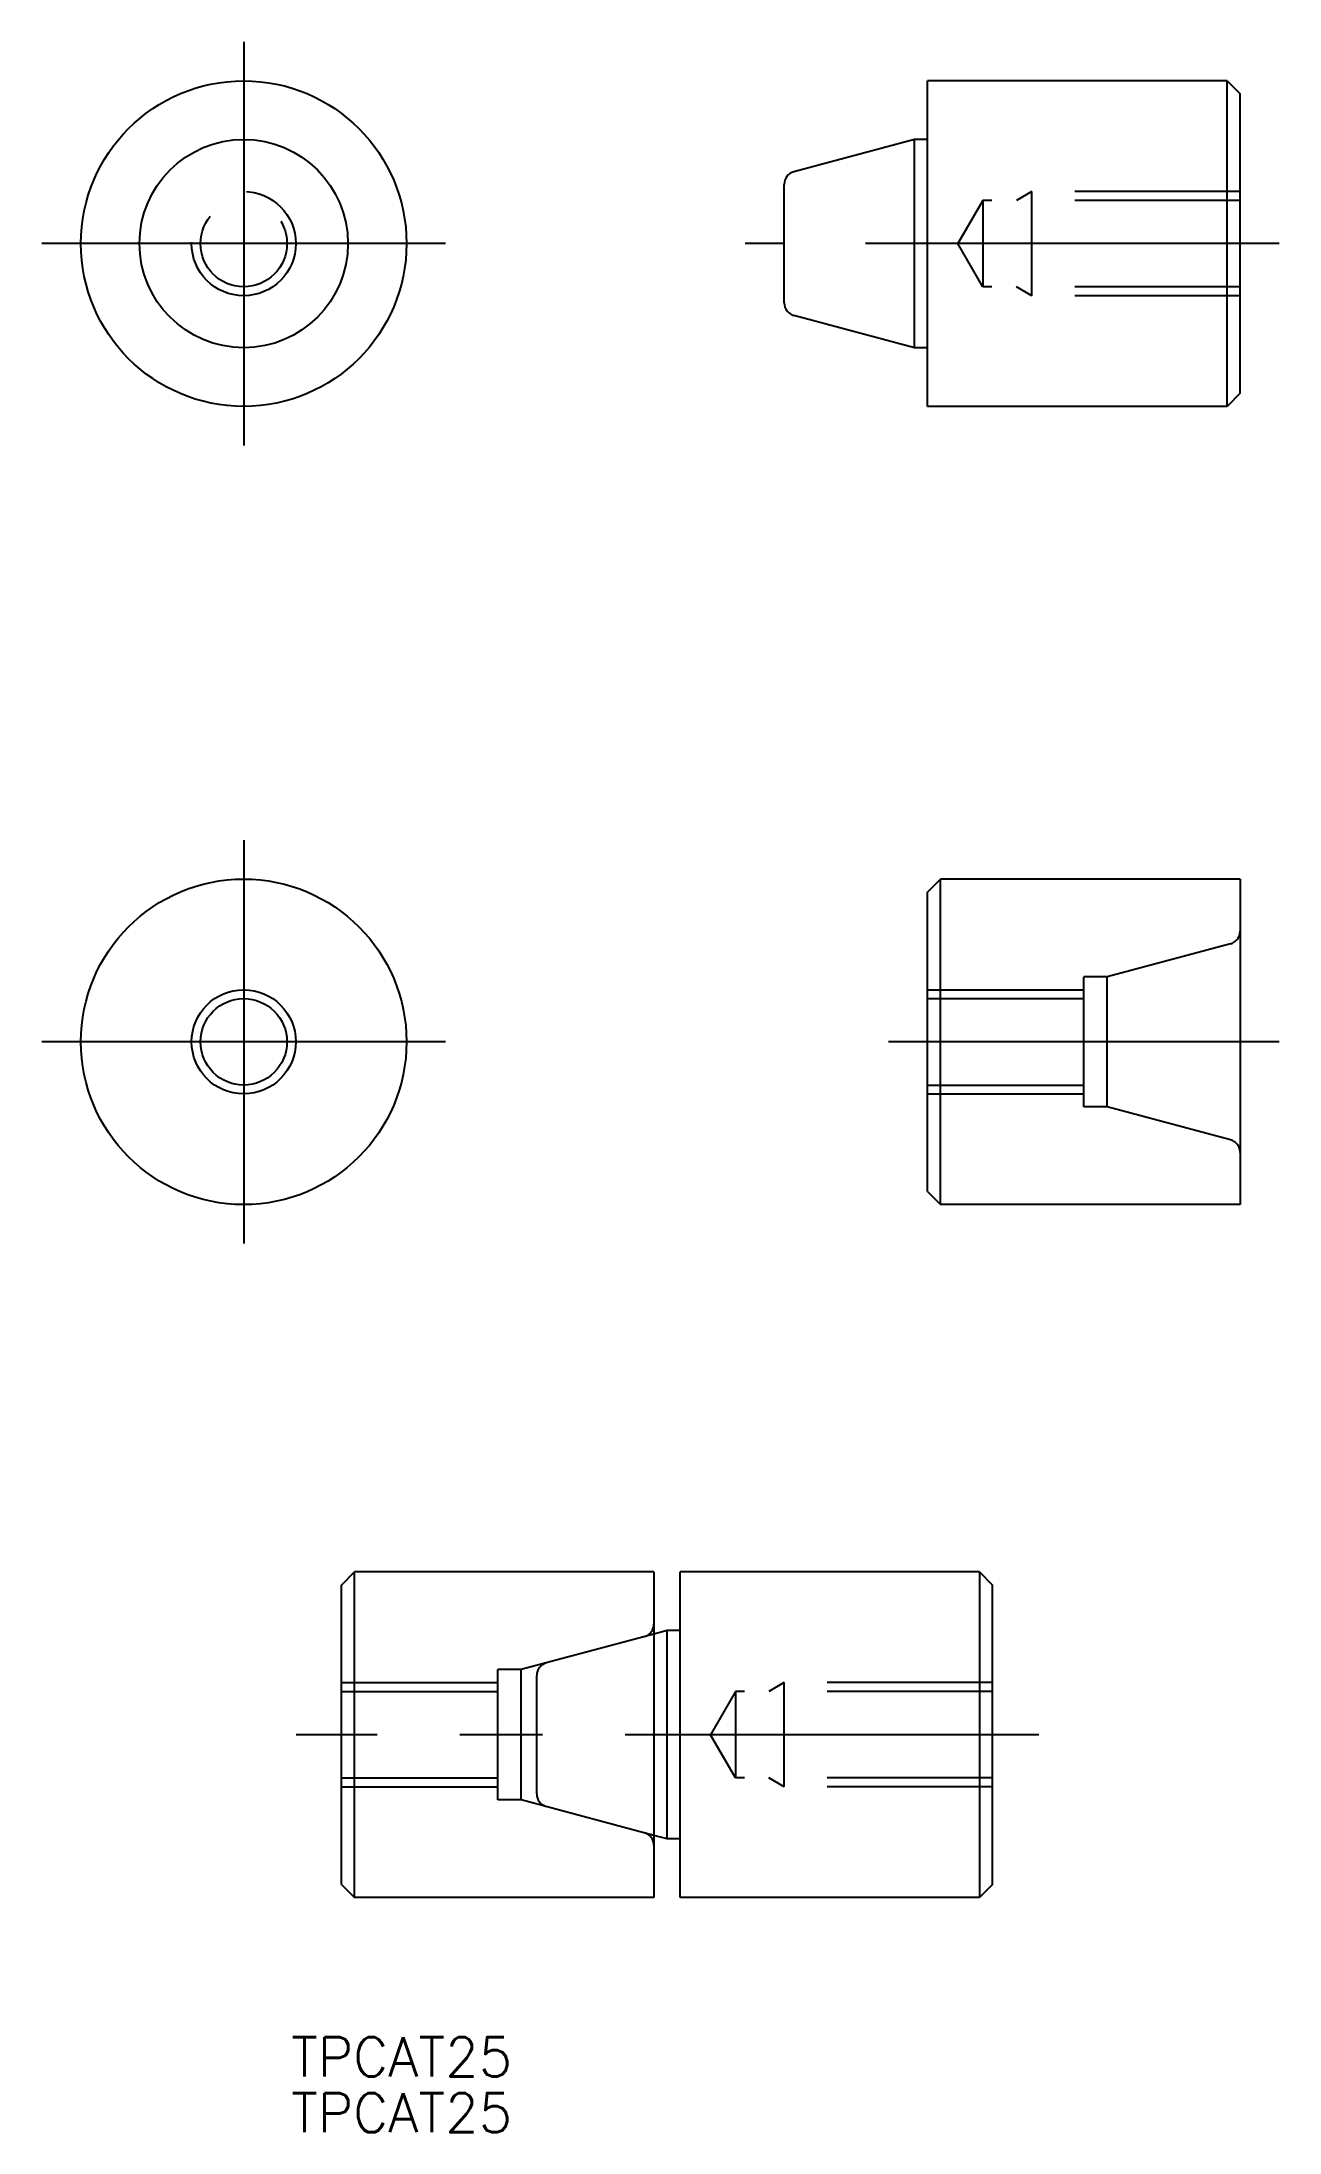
# Model space of a CAD drawing. Extents: x -16 to 79, y -84 to 77.
import ezdxf

# ---------------------------------------------------------------- set-up
doc = ezdxf.new("R2010")
doc.units = 0
doc.linetypes.add('CENTER', pattern=[50.8, 31.75, -6.35, 6.35, -6.35])
doc.linetypes.add('DASHED', pattern=[19.05, 12.7, -6.35])
doc.layers.get('0').update_dxf_attribs({"linetype": 'CONTINUOUS'})
doc.layers.add('CENTER', color=1, linetype='CENTER')
doc.styles.get("Standard").update_dxf_attribs({"font": 'txt.shx', "height": 3, "bigfont": 'bigfont.shx'})

# ---------------------------------------------------------------- blocks, each defined once
blk = doc.blocks.new('*U2')
at = {"color": 7, "linetype": 'CONTINUOUS'}
blk.add_text('TPCAT25', height=3, dxfattribs=at).set_placement((3.64, -79.46))
blk = doc.blocks.new('*U3')
at = {"color": 7, "linetype": 'CONTINUOUS'}
blk.add_text('TPCAT25', height=3, dxfattribs=at).set_placement((3.64, -83.75))

msp = doc.modelspace()

# ---------------------------------------------------------------- linework, layer by layer
at = {"color": 7, "linetype": 'CONTINUOUS'}
for p, q in [((75.5, 73.81), (52.5, 73.81)), ((52.5, 48.81), (52.5, 73.81)), ((75.5, 73.81), (76.5, 72.81)), ((75.5, 48.81), (75.5, 73.81)), ((76.5, 49.81), (76.5, 72.81)), ((51.5, 69.31), (42.24, 66.83)), ((51.5, 53.31), (51.5, 69.31)), ((52.5, 69.31), (51.5, 69.31)), ((41.5, 56.76), (41.5, 65.86)), ((51.5, 53.31), (42.24, 55.79)), ((52.5, 53.31), (51.5, 53.31)), ((76.5, 49.81), (75.5, 48.81)), ((75.5, 48.81), (52.5, 48.81)), ((52.5, 11.5), (53.5, 12.5)), ((52.5, -11.5), (52.5, 11.5)), ((76.5, 12.5), (53.5, 12.5)), ((53.5, -12.5), (53.5, 12.5)), ((76.5, 12.5), (76.5, -12.5)), ((52.5, -11.5), (53.5, -12.5)), ((76.5, -12.5), (53.5, -12.5)), ((7.5, -41.72), (8.5, -40.72)), ((7.5, -64.72), (7.5, -41.72)), ((31.5, -40.72), (8.5, -40.72)), ((8.5, -65.72), (8.5, -40.72)), ((31.5, -40.72), (31.5, -65.72)), ((56.5, -40.72), (33.5, -40.72)), ((33.5, -65.72), (33.5, -40.72)), ((56.5, -40.72), (57.5, -41.72)), ((56.5, -40.72), (56.5, -65.72)), ((57.5, -64.72), (57.5, -41.72)), ((32.5, -45.22), (31.5, -45.49)), ((33.5, -45.22), (32.5, -45.22)), ((32.5, -61.22), (32.5, -45.22)), ((32.5, -61.22), (31.5, -60.95)), ((33.5, -61.22), (32.5, -61.22)), ((7.5, -64.72), (8.5, -65.72)), ((31.5, -65.72), (8.5, -65.72)), ((56.5, -65.72), (33.5, -65.72)), ((57.5, -64.72), (56.5, -65.72))]:
    msp.add_line(p, q, dxfattribs=at)
at = {"color": 3, "linetype": 'DASHED'}
for p, q in [((56.75, 64.63), (54.83, 61.31)), ((76.5, 64.63), (56.75, 64.63)), ((56.75, 64.63), (56.75, 57.99)), ((60.5, 65.31), (59.33, 64.63)), ((60.5, 57.31), (60.5, 65.31)), ((76.5, 65.31), (60.5, 65.31)), ((56.75, 57.99), (54.83, 61.31)), ((76.5, 57.99), (56.75, 57.99)), ((60.5, 57.31), (59.33, 57.99)), ((76.5, 57.31), (60.5, 57.31)), ((75.76, 7.53), (66.3, 5)), ((66.3, 5), (64.5, 5)), ((64.5, -5), (64.5, 5)), ((66.3, -5), (66.3, 5)), ((52.5, 4), (64.5, 4)), ((52.5, 3.32), (64.5, 3.32)), ((52.5, -3.32), (64.5, -3.32)), ((52.5, -4), (64.5, -4)), ((66.3, -5), (64.5, -5)), ((75.76, -7.53), (66.3, -5)), ((31.5, -45.49), (21.3, -48.22)), ((7.5, -49.22), (19.5, -49.22)), ((21.3, -48.22), (19.5, -48.22)), ((19.5, -58.22), (19.5, -48.22)), ((21.3, -58.22), (21.3, -48.22)), ((22.5, -57.77), (22.5, -48.67)), ((41.5, -49.22), (40.33, -49.9)), ((41.5, -57.22), (41.5, -49.22)), ((57.5, -49.22), (41.5, -49.22)), ((7.5, -49.9), (19.5, -49.9)), ((37.75, -49.9), (35.83, -53.22)), ((57.5, -49.9), (37.75, -49.9)), ((37.75, -49.9), (37.75, -56.54)), ((37.75, -56.54), (35.83, -53.22)), ((7.5, -56.54), (19.5, -56.54)), ((7.5, -57.22), (19.5, -57.22)), ((57.5, -56.54), (37.75, -56.54)), ((41.5, -57.22), (40.33, -56.54)), ((57.5, -57.22), (41.5, -57.22)), ((21.3, -58.22), (19.5, -58.22)), ((31.5, -60.95), (21.3, -58.22))]:
    msp.add_line(p, q, dxfattribs=at)
at = {"color": 7, "linetype": 'CONTINUOUS'}
for centre, radius in [((0, 61.31), 12.5), ((0, 61.31), 8), ((0, 0), 12.5), ((0, 0), 3.32)]:
    msp.add_circle(centre, radius, dxfattribs=at)
at = {"color": 3, "linetype": 'DASHED'}
for radius in [4, 3.32]:
    msp.add_circle((0, 61.31), radius, dxfattribs=at)
at = {"color": 3, "linetype": 'CONTINUOUS'}
msp.add_circle((0, 0), 4, dxfattribs=at)
at = {"color": 7, "linetype": 'CONTINUOUS'}
for centre, start, end in [((42.5, 65.86), 105, 180), ((42.5, 56.76), 180, 255)]:
    msp.add_arc(centre, 1, start, end, dxfattribs=at)
at = {"color": 3, "linetype": 'DASHED'}
for centre, start, end in [((75.5, 8.5), 285, 0), ((75.5, -8.5), 0, 75), ((30.5, -44.72), 285, 0), ((23.5, -48.67), 105, 180), ((23.5, -57.77), 180, 255), ((30.5, -61.72), 0, 75)]:
    msp.add_arc(centre, 1, start, end, dxfattribs=at)
at = {"layer": 'CENTER', "color": 1, "linetype": 'CENTER'}
for p, q in [((0, 76.81), (0, 45.81)), ((15.5, 61.31), (-15.5, 61.31)), ((79.5, 61.31), (38.5, 61.31)), ((0, 15.5), (0, -15.5)), ((15.5, 0), (-15.5, 0)), ((79.5, 0), (49.5, 0)), ((61.05, -53.22), (4.03, -53.22))]:
    msp.add_line(p, q, dxfattribs=at)

# ---------------------------------------------------------------- block references
at = {"color": 7, "linetype": 'CONTINUOUS'}
for name in ['*U2', '*U3']:
    msp.add_blockref(name, (0, 0), dxfattribs=at)

doc.saveas('drawing.dxf')
